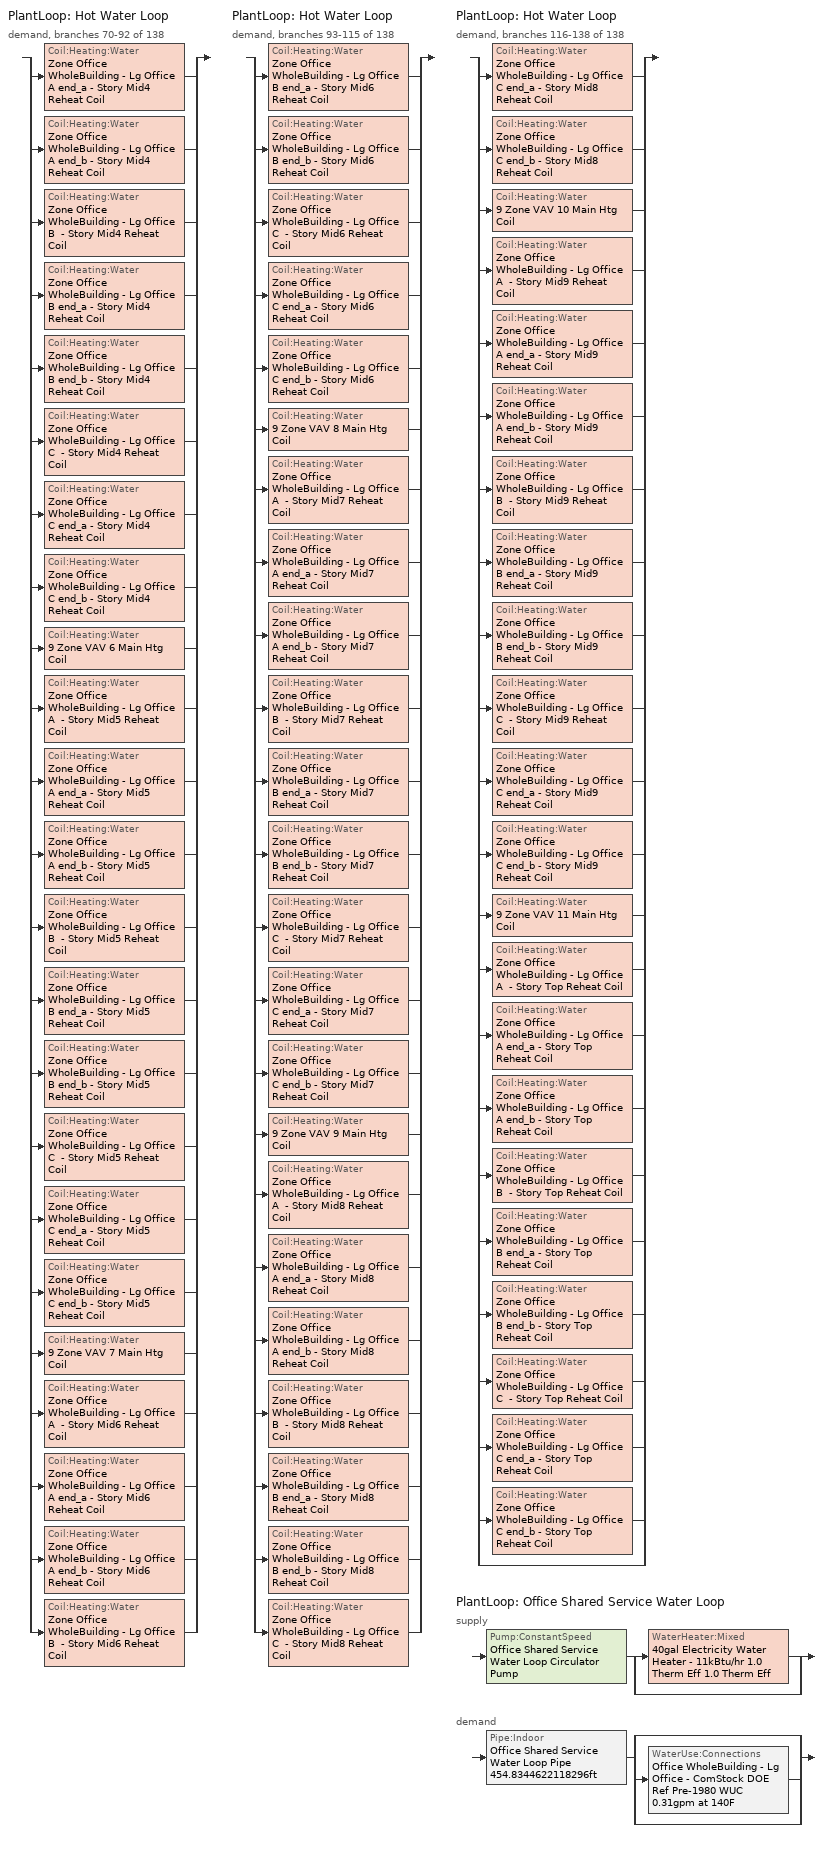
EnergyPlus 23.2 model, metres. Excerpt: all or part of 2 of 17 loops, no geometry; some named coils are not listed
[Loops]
PlantLoop 'Hot Water Loop'
 demand, branches 70-92 of 138: split
  | Coil:Heating:Water 'Zone Office WholeBuilding - Lg Office A end_a - Story Mid4 Reheat Coil'
  | Coil:Heating:Water 'Zone Office WholeBuilding - Lg Office A end_b - Story Mid4 Reheat Coil'
  | Coil:Heating:Water 'Zone Office WholeBuilding - Lg Office B  - Story Mid4 Reheat Coil'
  | Coil:Heating:Water 'Zone Office WholeBuilding - Lg Office B end_a - Story Mid4 Reheat Coil'
  | Coil:Heating:Water 'Zone Office WholeBuilding - Lg Office B end_b - Story Mid4 Reheat Coil'
  | Coil:Heating:Water 'Zone Office WholeBuilding - Lg Office C  - Story Mid4 Reheat Coil'
  | Coil:Heating:Water 'Zone Office WholeBuilding - Lg Office C end_a - Story Mid4 Reheat Coil'
  | Coil:Heating:Water 'Zone Office WholeBuilding - Lg Office C end_b - Story Mid4 Reheat Coil'
  | Coil:Heating:Water '9 Zone VAV 6 Main Htg Coil'
  | Coil:Heating:Water 'Zone Office WholeBuilding - Lg Office A  - Story Mid5 Reheat Coil'
  | Coil:Heating:Water 'Zone Office WholeBuilding - Lg Office A end_a - Story Mid5 Reheat Coil'
  | Coil:Heating:Water 'Zone Office WholeBuilding - Lg Office A end_b - Story Mid5 Reheat Coil'
  | Coil:Heating:Water 'Zone Office WholeBuilding - Lg Office B  - Story Mid5 Reheat Coil'
  | Coil:Heating:Water 'Zone Office WholeBuilding - Lg Office B end_a - Story Mid5 Reheat Coil'
  | Coil:Heating:Water 'Zone Office WholeBuilding - Lg Office B end_b - Story Mid5 Reheat Coil'
  | Coil:Heating:Water 'Zone Office WholeBuilding - Lg Office C  - Story Mid5 Reheat Coil'
  | Coil:Heating:Water 'Zone Office WholeBuilding - Lg Office C end_a - Story Mid5 Reheat Coil'
  | Coil:Heating:Water 'Zone Office WholeBuilding - Lg Office C end_b - Story Mid5 Reheat Coil'
  | Coil:Heating:Water '9 Zone VAV 7 Main Htg Coil'
  | Coil:Heating:Water 'Zone Office WholeBuilding - Lg Office A  - Story Mid6 Reheat Coil'
  | Coil:Heating:Water 'Zone Office WholeBuilding - Lg Office A end_a - Story Mid6 Reheat Coil'
  | Coil:Heating:Water 'Zone Office WholeBuilding - Lg Office A end_b - Story Mid6 Reheat Coil'
  | Coil:Heating:Water 'Zone Office WholeBuilding - Lg Office B  - Story Mid6 Reheat Coil'
PlantLoop 'Hot Water Loop'
 demand, branches 93-115 of 138: split
  | Coil:Heating:Water 'Zone Office WholeBuilding - Lg Office B end_a - Story Mid6 Reheat Coil'
  | Coil:Heating:Water 'Zone Office WholeBuilding - Lg Office B end_b - Story Mid6 Reheat Coil'
  | Coil:Heating:Water 'Zone Office WholeBuilding - Lg Office C  - Story Mid6 Reheat Coil'
  | Coil:Heating:Water 'Zone Office WholeBuilding - Lg Office C end_a - Story Mid6 Reheat Coil'
  | Coil:Heating:Water 'Zone Office WholeBuilding - Lg Office C end_b - Story Mid6 Reheat Coil'
  | Coil:Heating:Water '9 Zone VAV 8 Main Htg Coil'
  | Coil:Heating:Water 'Zone Office WholeBuilding - Lg Office A  - Story Mid7 Reheat Coil'
  | Coil:Heating:Water 'Zone Office WholeBuilding - Lg Office A end_a - Story Mid7 Reheat Coil'
  | Coil:Heating:Water 'Zone Office WholeBuilding - Lg Office A end_b - Story Mid7 Reheat Coil'
  | Coil:Heating:Water 'Zone Office WholeBuilding - Lg Office B  - Story Mid7 Reheat Coil'
  | Coil:Heating:Water 'Zone Office WholeBuilding - Lg Office B end_a - Story Mid7 Reheat Coil'
  | Coil:Heating:Water 'Zone Office WholeBuilding - Lg Office B end_b - Story Mid7 Reheat Coil'
  | Coil:Heating:Water 'Zone Office WholeBuilding - Lg Office C  - Story Mid7 Reheat Coil'
  | Coil:Heating:Water 'Zone Office WholeBuilding - Lg Office C end_a - Story Mid7 Reheat Coil'
  | Coil:Heating:Water 'Zone Office WholeBuilding - Lg Office C end_b - Story Mid7 Reheat Coil'
  | Coil:Heating:Water '9 Zone VAV 9 Main Htg Coil'
  | Coil:Heating:Water 'Zone Office WholeBuilding - Lg Office A  - Story Mid8 Reheat Coil'
  | Coil:Heating:Water 'Zone Office WholeBuilding - Lg Office A end_a - Story Mid8 Reheat Coil'
  | Coil:Heating:Water 'Zone Office WholeBuilding - Lg Office A end_b - Story Mid8 Reheat Coil'
  | Coil:Heating:Water 'Zone Office WholeBuilding - Lg Office B  - Story Mid8 Reheat Coil'
  | Coil:Heating:Water 'Zone Office WholeBuilding - Lg Office B end_a - Story Mid8 Reheat Coil'
  | Coil:Heating:Water 'Zone Office WholeBuilding - Lg Office B end_b - Story Mid8 Reheat Coil'
  | Coil:Heating:Water 'Zone Office WholeBuilding - Lg Office C  - Story Mid8 Reheat Coil'
PlantLoop 'Hot Water Loop'
 demand, branches 116-138 of 138: split
  | Coil:Heating:Water 'Zone Office WholeBuilding - Lg Office C end_a - Story Mid8 Reheat Coil'
  | Coil:Heating:Water 'Zone Office WholeBuilding - Lg Office C end_b - Story Mid8 Reheat Coil'
  | Coil:Heating:Water '9 Zone VAV 10 Main Htg Coil'
  | Coil:Heating:Water 'Zone Office WholeBuilding - Lg Office A  - Story Mid9 Reheat Coil'
  | Coil:Heating:Water 'Zone Office WholeBuilding - Lg Office A end_a - Story Mid9 Reheat Coil'
  | Coil:Heating:Water 'Zone Office WholeBuilding - Lg Office A end_b - Story Mid9 Reheat Coil'
  | Coil:Heating:Water 'Zone Office WholeBuilding - Lg Office B  - Story Mid9 Reheat Coil'
  | Coil:Heating:Water 'Zone Office WholeBuilding - Lg Office B end_a - Story Mid9 Reheat Coil'
  | Coil:Heating:Water 'Zone Office WholeBuilding - Lg Office B end_b - Story Mid9 Reheat Coil'
  | Coil:Heating:Water 'Zone Office WholeBuilding - Lg Office C  - Story Mid9 Reheat Coil'
  | Coil:Heating:Water 'Zone Office WholeBuilding - Lg Office C end_a - Story Mid9 Reheat Coil'
  | Coil:Heating:Water 'Zone Office WholeBuilding - Lg Office C end_b - Story Mid9 Reheat Coil'
  | Coil:Heating:Water '9 Zone VAV 11 Main Htg Coil'
  | Coil:Heating:Water 'Zone Office WholeBuilding - Lg Office A  - Story Top Reheat Coil'
  | Coil:Heating:Water 'Zone Office WholeBuilding - Lg Office A end_a - Story Top Reheat Coil'
  | Coil:Heating:Water 'Zone Office WholeBuilding - Lg Office A end_b - Story Top Reheat Coil'
  | Coil:Heating:Water 'Zone Office WholeBuilding - Lg Office B  - Story Top Reheat Coil'
  | Coil:Heating:Water 'Zone Office WholeBuilding - Lg Office B end_a - Story Top Reheat Coil'
  | Coil:Heating:Water 'Zone Office WholeBuilding - Lg Office B end_b - Story Top Reheat Coil'
  | Coil:Heating:Water 'Zone Office WholeBuilding - Lg Office C  - Story Top Reheat Coil'
  | Coil:Heating:Water 'Zone Office WholeBuilding - Lg Office C end_a - Story Top Reheat Coil'
  | Coil:Heating:Water 'Zone Office WholeBuilding - Lg Office C end_b - Story Top Reheat Coil'
  | bypass
PlantLoop 'Office Shared Service Water Loop'
 supply: Pump:ConstantSpeed 'Office Shared Service Water Loop Circulator Pump' > split
  | WaterHeater:Mixed '40gal Electricity Water Heater - 11kBtu/hr 1.0 Therm Eff 1.0 Therm Eff'
  | bypass
 demand: Pipe:Indoor 'Office Shared Service Water Loop Pipe 454.8344622118296ft' > split
  | bypass
  | WaterUse:Connections 'Office WholeBuilding - Lg Office - ComStock DOE Ref Pre-1980 WUC 0.31gpm at 140F'
  | bypass
[Material] Roughness=Smooth; Thermal Absorptance=0.9; Solar Absorptance=0.7; Visible Absorptance=0.7
Name | Thickness {m} | Conductivity {W/m-K} | Density {kg/m3} | Specific Heat {J/kg-K}
Copper pipe 0.75in type L | 0.001143 | 386 | 8906.27 | 385.1856
Fiberglass batt 0.5in | 0.0127 | 0.0663448 | 11.2129 | 837.36
[Construction]
Copper pipe 0.75in type L with 0.5in fiberglass batt: Fiberglass batt 0.5in, Copper pipe 0.75in type L
[Coil:Heating:Water] Availability Schedule=Always On Discrete; U-Factor Times Area Value {W/K}=Autosize; Maximum Water Flow Rate {m3/s}=Autosize; Performance Input Method=UFactorTimesAreaAndDesignWaterFlowRate; Rated Capacity {W}=Autosize; Rated Inlet Water Temperature {C}=82.2222; Rated Inlet Air Temperature {C}=12.7778; Rated Outlet Water Temperature {C}=71.1111; Rated Outlet Air Temperature {C}=40; Rated Ratio for Air and Water Convection=0.5
Zone Office WholeBuilding - Lg Office A  - Story Mid5 Reheat Coil; Zone Office WholeBuilding - Lg Office A  - Story Mid6 Reheat Coil; Zone Office WholeBuilding - Lg Office A  - Story Mid7 Reheat Coil; Zone Office WholeBuilding - Lg Office A  - Story Mid8 Reheat Coil; Zone Office WholeBuilding - Lg Office A  - Story Mid9 Reheat Coil; Zone Office WholeBuilding - Lg Office A  - Story Top Reheat Coil; Zone Office WholeBuilding - Lg Office A end_a - Story Mid4 Reheat Coil; Zone Office WholeBuilding - Lg Office A end_a - Story Mid5 Reheat Coil; Zone Office WholeBuilding - Lg Office A end_a - Story Mid6 Reheat Coil; Zone Office WholeBuilding - Lg Office A end_a - Story Mid7 Reheat Coil; Zone Office WholeBuilding - Lg Office A end_a - Story Mid8 Reheat Coil; Zone Office WholeBuilding - Lg Office A end_a - Story Mid9 Reheat Coil; Zone Office WholeBuilding - Lg Office A end_a - Story Top Reheat Coil; Zone Office WholeBuilding - Lg Office A end_b - Story Mid4 Reheat Coil; Zone Office WholeBuilding - Lg Office A end_b - Story Mid5 Reheat Coil; Zone Office WholeBuilding - Lg Office A end_b - Story Mid6 Reheat Coil; Zone Office WholeBuilding - Lg Office A end_b - Story Mid7 Reheat Coil; Zone Office WholeBuilding - Lg Office A end_b - Story Mid8 Reheat Coil; Zone Office WholeBuilding - Lg Office A end_b - Story Mid9 Reheat Coil; Zone Office WholeBuilding - Lg Office A end_b - Story Top Reheat Coil; Zone Office WholeBuilding - Lg Office B  - Story Mid4 Reheat Coil; Zone Office WholeBuilding - Lg Office B  - Story Mid5 Reheat Coil; Zone Office WholeBuilding - Lg Office B  - Story Mid6 Reheat Coil; Zone Office WholeBuilding - Lg Office B  - Story Mid7 Reheat Coil; Zone Office WholeBuilding - Lg Office B  - Story Mid8 Reheat Coil; Zone Office WholeBuilding - Lg Office B  - Story Mid9 Reheat Coil; Zone Office WholeBuilding - Lg Office B  - Story Top Reheat Coil; Zone Office WholeBuilding - Lg Office B end_a - Story Mid4 Reheat Coil; Zone Office WholeBuilding - Lg Office B end_a - Story Mid5 Reheat Coil; Zone Office WholeBuilding - Lg Office B end_a - Story Mid6 Reheat Coil; Zone Office WholeBuilding - Lg Office B end_a - Story Mid7 Reheat Coil; Zone Office WholeBuilding - Lg Office B end_a - Story Mid8 Reheat Coil; Zone Office WholeBuilding - Lg Office B end_a - Story Mid9 Reheat Coil; Zone Office WholeBuilding - Lg Office B end_a - Story Top Reheat Coil; Zone Office WholeBuilding - Lg Office B end_b - Story Mid4 Reheat Coil; Zone Office WholeBuilding - Lg Office B end_b - Story Mid5 Reheat Coil; Zone Office WholeBuilding - Lg Office B end_b - Story Mid6 Reheat Coil; Zone Office WholeBuilding - Lg Office B end_b - Story Mid7 Reheat Coil; Zone Office WholeBuilding - Lg Office B end_b - Story Mid8 Reheat Coil; Zone Office WholeBuilding - Lg Office B end_b - Story Mid9 Reheat Coil; Zone Office WholeBuilding - Lg Office B end_b - Story Top Reheat Coil; Zone Office WholeBuilding - Lg Office C  - Story Mid4 Reheat Coil; Zone Office WholeBuilding - Lg Office C  - Story Mid5 Reheat Coil; Zone Office WholeBuilding - Lg Office C  - Story Mid6 Reheat Coil; Zone Office WholeBuilding - Lg Office C  - Story Mid7 Reheat Coil; Zone Office WholeBuilding - Lg Office C  - Story Mid8 Reheat Coil; Zone Office WholeBuilding - Lg Office C  - Story Mid9 Reheat Coil; Zone Office WholeBuilding - Lg Office C  - Story Top Reheat Coil; Zone Office WholeBuilding - Lg Office C end_a - Story Mid4 Reheat Coil; Zone Office WholeBuilding - Lg Office C end_a - Story Mid5 Reheat Coil; Zone Office WholeBuilding - Lg Office C end_a - Story Mid6 Reheat Coil; Zone Office WholeBuilding - Lg Office C end_a - Story Mid7 Reheat Coil; Zone Office WholeBuilding - Lg Office C end_a - Story Mid8 Reheat Coil; Zone Office WholeBuilding - Lg Office C end_a - Story Mid9 Reheat Coil; Zone Office WholeBuilding - Lg Office C end_a - Story Top Reheat Coil; Zone Office WholeBuilding - Lg Office C end_b - Story Mid4 Reheat Coil; Zone Office WholeBuilding - Lg Office C end_b - Story Mid5 Reheat Coil; Zone Office WholeBuilding - Lg Office C end_b - Story Mid6 Reheat Coil; Zone Office WholeBuilding - Lg Office C end_b - Story Mid7 Reheat Coil; Zone Office WholeBuilding - Lg Office C end_b - Story Mid8 Reheat Coil; Zone Office WholeBuilding - Lg Office C end_b - Story Mid9 Reheat Coil; Zone Office WholeBuilding - Lg Office C end_b - Story Top Reheat Coil
[SetpointManager:Scheduled]
Service hot water setpoint manager: Control Variable=Temperature; Schedule=Service Water Loop Temp - 140F; Setpoint Node or NodeList=Office Shared Service Water Loop Supply Outlet Node
[PlantLoop]
Office Shared Service Water Loop: Fluid Type=Water; Plant Equipment Operation Scheme=Office Shared Service Water Loop Operation Schemes; Maximum Loop Temperature {C}=60; Minimum Loop Temperature {C}=10; Maximum Loop Flow Rate {m3/s}=Autosize; Minimum Loop Flow Rate {m3/s}=0; Plant Loop Volume {m3}=Autocalculate; Load Distribution Scheme=Optimal; Plant Loop Demand Calculation Scheme=SingleSetpoint; Common Pipe Simulation=None
[Sizing:Plant]
Office Shared Service Water Loop: Loop Type=Heating; Design Loop Exit Temperature {C}=60; Loop Design Temperature Difference {deltaC}=5; Sizing Option=NonCoincident; Zone Timesteps in Averaging Window=1; Coincident Sizing Factor Mode=None
[Pump:ConstantSpeed]
Office Shared Service Water Loop Circulator Pump: Design Flow Rate {m3/s}=Autosize; Design Pump Head {Pa}=29890.7; Design Power Consumption {W}=Autosize; Motor Efficiency=0.825; Fraction of Motor Inefficiencies to Fluid Stream=0; Pump Control Type=Intermittent; Design Power Sizing Method=PowerPerFlowPerPressure; Design Electric Power per Unit Flow Rate {W/(m3/s)}=348701.1; Design Shaft Power per Unit Flow Rate per Unit Head {W-s/m3-Pa}=1.28205
[PlantEquipmentOperationSchemes]
Office Shared Service Water Loop Operation Schemes: Control Scheme Object Type 1=PlantEquipmentOperation:HeatingLoad; Control Scheme Name 1=Office Shared Service Water Loop Heating Operation Scheme; Control Scheme Schedule Name 1=Always On Discrete
[PlantEquipmentList]
Office Shared Service Water Loop Heating Equipment List: WaterHeater:Mixed, 40gal Electricity Water Heater - 11kBtu/hr 1.0 Therm Eff 1.0 Therm Eff
[PlantEquipmentOperation:HeatingLoad]
Office Shared Service Water Loop Heating Operation Scheme: Load Range Lower Limit 1 {W}=0; Load Range Upper Limit 1 {W}=1000000000; Range Equipment List Name 1=Office Shared Service Water Loop Heating Equipment List
[WaterHeater:Mixed]
40gal Electricity Water Heater - 11kBtu/hr 1.0 Therm Eff 1.0 Therm Eff: Tank Volume {m3}=0.151416; Setpoint Temperature Schedule=Service Water Loop Temp - 140F; Deadband Temperature Difference {deltaC}=2; Maximum Temperature Limit {C}=60; Heater Control Type=Cycle; Heater Maximum Capacity {W}=3283.32; Heater Ignition Minimum Flow Rate {m3/s}=0; Heater Ignition Delay {s}=0; Heater Fuel Type=Electricity; Heater Thermal Efficiency=1; Off Cycle Parasitic Fuel Consumption Rate {W}=0; Off Cycle Parasitic Fuel Type=Electricity; Off Cycle Parasitic Heat Fraction to Tank=0; On Cycle Parasitic Fuel Consumption Rate {W}=0; On Cycle Parasitic Fuel Type=Electricity; On Cycle Parasitic Heat Fraction to Tank=0; Ambient Temperature Indicator=Schedule; Ambient Temperature Schedule=Water Heater Ambient Temp Schedule - 70.0f; Off Cycle Loss Coefficient to Ambient Temperature {W/K}=1.87331; Off Cycle Loss Fraction to Zone=1; On Cycle Loss Coefficient to Ambient Temperature {W/K}=1.87331; On Cycle Loss Fraction to Zone=1; Use Side Effectiveness=1; Source Side Effectiveness=1; Use Side Design Flow Rate {m3/s}=Autosize; Source Side Design Flow Rate {m3/s}=Autosize; Indirect Water Heating Recovery Time {hr}=1.5; Source Side Flow Control Mode=IndirectHeatPrimarySetpoint
[WaterHeater:Sizing]
40gal Electricity Water Heater - 11kBtu/hr 1.0 Therm Eff 1.0 Therm Eff: Design Mode=PeakDraw; Time Storage Can Meet Peak Draw {hr}=0.538503; Time for Tank Recovery {hr}=0; Nominal Tank Volume for Autosizing Plant Connections {m3}=1
[Pipe:Indoor]
Office Shared Service Water Loop Pipe 454.8344622118296ft: Construction=Copper pipe 0.75in type L with 0.5in fiberglass batt; Environment Type=Schedule; Ambient Temperature Schedule=Temporary Pipe Indoor Ambient Temp 89.6F; Ambient Air Velocity Schedule=Office Shared Service Water Loop Piping Air Velocity - 0.67mph; Pipe Inside Diameter {m}=0.019939; Pipe Length {m}=138.634
[WaterUse:Connections]
Office WholeBuilding - Lg Office - ComStock DOE Ref Pre-1980 WUC 0.31gpm at 140F: Drain Water Heat Exchanger Type=None; Drain Water Heat Exchanger Destination=Plant; Water Use Equipment Name 1=Office WholeBuilding - Lg Office - ComStock DOE Ref Pre-1980 Service Water Use 0.31gpm at 140F
[WaterUse:Equipment]
Office WholeBuilding - Lg Office - ComStock DOE Ref Pre-1980 Service Water Use 0.31gpm at 140F: Peak Flow Rate {m3/s}=1.96828e-05; Flow Rate Fraction Schedule=OfficeLarge BLDG_SWH_SCH; Target Temperature Schedule=Mixed Water At Faucet Temp - 140F; Sensible Fraction Schedule=Fraction Sensible - 0.2; Latent Fraction Schedule=Fraction Latent - 0.05
[Schedule:Day:Interval]
Fraction Latent - 0.05 Default: No, 24:00, 0.05
Fraction Sensible - 0.2 Default: No, 24:00, 0.2
Mixed Water At Faucet Temp - 140F Default; Service Water Loop Temp - 140F Default: No, 24:00, 60
Office Shared Service Water Loop Piping Air Velocity - 0.67mph Default: No, 24:00, 0.3
OfficeLarge BLDG_SWH_SCH Default: Average, 01:15, 0.04, 01:30, 0.0475, 01:45, 0.055, 02:00, 0.0625, 02:15, 0.07, 02:30, 0.0625, 02:45, 0.055, 03:00, 0.0475, 03:15, 0.04, 03:45, 0.04, 17:15, 0.06, 17:30, 0.0675, 17:45, 0.075, 18:00, 0.0825, 18:15, 0.09, 18:30, 0.0825, 18:45, 0.075, 19:00, 0.0675, 19:15, 0.06, 19:30, 0.055, 19:45, 0.05, 20:00, 0.045, 20:15, 0.04, 24:00, 0.04
OfficeLarge BLDG_SWH_SCH SmrDsn|Wkdy Day: Average, 02:15, 0, 02:30, 0.0175, 02:45, 0.035, 03:00, 0.0525, 03:15, 0.07, 03:30, 0.1, 03:45, 0.13, 04:00, 0.16, 04:15, 0.19, 04:30, 0.23, 04:45, 0.27, 05:00, 0.31, 05:15, 0.35, 05:30, 0.3575, 05:45, 0.365, 06:00, 0.3725, 06:15, 0.38, 06:30, 0.3825, 06:45, 0.385, 07:00, 0.3875, 07:15, 0.39, 07:30, 0.403333, 07:45, 0.416667, 08:00, 0.43, 08:15, 0.443333, 08:30, 0.456667, 08:45, 0.47, 09:00, 0.495, 09:15, 0.52, 09:30, 0.545, 09:45, 0.57, 10:00, 0.5625, 10:15, 0.555, 10:30, 0.5475, 10:45, 0.54, 11:00, 0.49, 11:15, 0.44, 11:30, 0.39, 11:45, 0.34, 12:00, 0.3375, 12:15, 0.335, 12:30, 0.3325, 12:45, 0.33, 13:00, 0.3575, 13:15, 0.385, 13:30, 0.4125, 13:45, 0.44, 14:00, 0.41, 14:15, 0.38, 14:30, 0.35, 14:45, 0.32, 15:00, 0.29, 15:15, 0.26, 15:30, 0.2475, 15:45, 0.235, 16:00, 0.2225, 16:15, 0.21, 16:30, 0.195, 16:45, 0.18, 17:00, 0.165, 17:15, 0.15, 17:30, 0.155, 17:45, 0.16, 18:00, 0.165, 18:15, 0.17, 18:30, 0.1475, 18:45, 0.125, 19:00, 0.1025, 19:15, 0.08, 19:30, 0.0725, 19:45, 0.065, 20:00, 0.0575, 20:15, 0.05, 20:45, 0.05, 21:00, 0.04375, 21:15, 0.0375, 21:30, 0.03125, 21:45, 0.025, 22:00, 0.01875, 22:15, 0.0125, 22:30, 0.00625, 22:45, 0, 24:00, 0
OfficeLarge BLDG_SWH_SCH Summer Design Day: No, 06:00, 0, 07:00, 0.07, 08:00, 0.19, 09:00, 0.35, 10:00, 0.38, 11:00, 0.39, 12:00, 0.47, 13:00, 0.57, 14:00, 0.54, 15:00, 0.34, 16:00, 0.33, 17:00, 0.44, 18:00, 0.26, 19:00, 0.21, 20:00, 0.15, 21:00, 0.17, 22:00, 0.08, 24:00, 0.05
OfficeLarge BLDG_SWH_SCH Winter Design Day: No, 06:00, 0, 07:00, 0.07, 08:00, 0.11, 09:00, 0.15, 10:00, 0.21, 11:00, 0.19, 12:00, 0.23, 13:00, 0.2, 14:00, 0.19, 15:00, 0.15, 16:00, 0.13, 17:00, 0.14, 21:00, 0.07, 22:00, 0.09, 24:00, 0.05
OfficeLarge BLDG_SWH_SCH WntrDsn|Sat Day: Average, 02:15, 0, 02:30, 0.07, 02:45, 0.035, 03:00, 0.0525, 03:15, 0.07, 03:30, 0.08, 03:45, 0.09, 04:00, 0.1, 04:15, 0.11, 04:30, 0.12, 04:45, 0.13, 05:00, 0.14, 05:15, 0.15, 05:30, 0.165, 05:45, 0.18, 06:00, 0.195, 06:15, 0.21, 06:30, 0.209111, 06:45, 0.208222, 07:00, 0.207333, 07:15, 0.206444, 07:30, 0.205556, 07:45, 0.204667, 08:00, 0.203778, 08:15, 0.202889, 08:30, 0.202, 08:45, 0.201111, 09:00, 0.200222, 09:15, 0.199333, 09:30, 0.198444, 09:45, 0.197556, 10:00, 0.196667, 10:15, 0.195778, 10:30, 0.194889, 10:45, 0.194, 11:00, 0.193111, 11:15, 0.192222, 11:30, 0.191333, 11:45, 0.190444, 11:52, 0.19, 12:07, 0.2, 12:22, 0.21, 12:37, 0.22, 12:52, 0.23, 13:07, 0.2225, 13:22, 0.215, 13:37, 0.2075, 13:52, 0.2, 14:07, 0.199556, 14:22, 0.199111, 14:37, 0.198667, 14:52, 0.198222, 15:07, 0.197778, 15:22, 0.197333, 15:37, 0.196889, 15:52, 0.196444, 16:07, 0.196, 16:22, 0.195556, 16:37, 0.195111, 16:52, 0.194667, 17:07, 0.194222, 17:22, 0.193778, 17:37, 0.193333, 17:52, 0.192889, 18:07, 0.192444, 18:22, 0.192, 18:37, 0.191556, 18:52, 0.191111, 19:07, 0.190667, 19:22, 0.190222, 19:30, 0.19, 19:45, 0.18, 20:00, 0.17, 20:15, 0.16, 20:30, 0.15, 20:45, 0.145, 21:00, 0.14, 21:15, 0.135, 21:30, 0.13, 21:45, 0.1325, 22:00, 0.135, 22:15, 0.1375, 22:30, 0.14, 22:45, 0.1225, 23:00, 0.105, 23:15, 0.0875, 23:30, 0.07, 24:00, 0.075
Water Heater Ambient Temp Schedule - 70.0f Default: No, 24:00, 21.1111
[Schedule:Week:Daily]
Fraction Latent - 0.05 Week Rule - Jan1-Dec31: Fraction Latent - 0.05 Default, Fraction Latent - 0.05 Default, Fraction Latent - 0.05 Default, Fraction Latent - 0.05 Default, Fraction Latent - 0.05 Default, Fraction Latent - 0.05 Default, Fraction Latent - 0.05 Default, Fraction Latent - 0.05 Default, Fraction Latent - 0.05 Default, Fraction Latent - 0.05 Default, Fraction Latent - 0.05 Default, Fraction Latent - 0.05 Default
Fraction Sensible - 0.2 Week Rule - Jan1-Dec31: Fraction Sensible - 0.2 Default, Fraction Sensible - 0.2 Default, Fraction Sensible - 0.2 Default, Fraction Sensible - 0.2 Default, Fraction Sensible - 0.2 Default, Fraction Sensible - 0.2 Default, Fraction Sensible - 0.2 Default, Fraction Sensible - 0.2 Default, Fraction Sensible - 0.2 Default, Fraction Sensible - 0.2 Default, Fraction Sensible - 0.2 Default, Fraction Sensible - 0.2 Default
Mixed Water At Faucet Temp - 140F Week Rule - Jan1-Dec31: Mixed Water At Faucet Temp - 140F Default, Mixed Water At Faucet Temp - 140F Default, Mixed Water At Faucet Temp - 140F Default, Mixed Water At Faucet Temp - 140F Default, Mixed Water At Faucet Temp - 140F Default, Mixed Water At Faucet Temp - 140F Default, Mixed Water At Faucet Temp - 140F Default, Mixed Water At Faucet Temp - 140F Default, Mixed Water At Faucet Temp - 140F Default, Mixed Water At Faucet Temp - 140F Default, Mixed Water At Faucet Temp - 140F Default, Mixed Water At Faucet Temp - 140F Default
Office Shared Service Water Loop Piping Air Velocity - 0.67mph Week Rule - Jan1-Dec31: Office Shared Service Water Loop Piping Air Velocity - 0.67mph Default, Office Shared Service Water Loop Piping Air Velocity - 0.67mph Default, Office Shared Service Water Loop Piping Air Velocity - 0.67mph Default, Office Shared Service Water Loop Piping Air Velocity - 0.67mph Default, Office Shared Service Water Loop Piping Air Velocity - 0.67mph Default, Office Shared Service Water Loop Piping Air Velocity - 0.67mph Default, Office Shared Service Water Loop Piping Air Velocity - 0.67mph Default, Office Shared Service Water Loop Piping Air Velocity - 0.67mph Default, Office Shared Service Water Loop Piping Air Velocity - 0.67mph Default, Office Shared Service Water Loop Piping Air Velocity - 0.67mph Default, Office Shared Service Water Loop Piping Air Velocity - 0.67mph Default, Office Shared Service Water Loop Piping Air Velocity - 0.67mph Default
OfficeLarge BLDG_SWH_SCH Week Rule - Jan1-Jan6: OfficeLarge BLDG_SWH_SCH SmrDsn|Wkdy Day, OfficeLarge BLDG_SWH_SCH SmrDsn|Wkdy Day, OfficeLarge BLDG_SWH_SCH SmrDsn|Wkdy Day, OfficeLarge BLDG_SWH_SCH SmrDsn|Wkdy Day, OfficeLarge BLDG_SWH_SCH SmrDsn|Wkdy Day, OfficeLarge BLDG_SWH_SCH SmrDsn|Wkdy Day, OfficeLarge BLDG_SWH_SCH WntrDsn|Sat Day, OfficeLarge BLDG_SWH_SCH Default, OfficeLarge BLDG_SWH_SCH Summer Design Day, OfficeLarge BLDG_SWH_SCH Winter Design Day, OfficeLarge BLDG_SWH_SCH Default, OfficeLarge BLDG_SWH_SCH Default
OfficeLarge BLDG_SWH_SCH Week Rule - Jan7-Dec31: OfficeLarge BLDG_SWH_SCH Default, OfficeLarge BLDG_SWH_SCH SmrDsn|Wkdy Day, OfficeLarge BLDG_SWH_SCH SmrDsn|Wkdy Day, OfficeLarge BLDG_SWH_SCH SmrDsn|Wkdy Day, OfficeLarge BLDG_SWH_SCH SmrDsn|Wkdy Day, OfficeLarge BLDG_SWH_SCH SmrDsn|Wkdy Day, OfficeLarge BLDG_SWH_SCH WntrDsn|Sat Day, OfficeLarge BLDG_SWH_SCH Default, OfficeLarge BLDG_SWH_SCH Summer Design Day, OfficeLarge BLDG_SWH_SCH Winter Design Day, OfficeLarge BLDG_SWH_SCH Default, OfficeLarge BLDG_SWH_SCH Default
Service Water Loop Temp - 140F Week Rule - Jan1-Dec31: Service Water Loop Temp - 140F Default, Service Water Loop Temp - 140F Default, Service Water Loop Temp - 140F Default, Service Water Loop Temp - 140F Default, Service Water Loop Temp - 140F Default, Service Water Loop Temp - 140F Default, Service Water Loop Temp - 140F Default, Service Water Loop Temp - 140F Default, Service Water Loop Temp - 140F Default, Service Water Loop Temp - 140F Default, Service Water Loop Temp - 140F Default, Service Water Loop Temp - 140F Default
Water Heater Ambient Temp Schedule - 70.0f Week Rule - Jan1-Dec31: Water Heater Ambient Temp Schedule - 70.0f Default, Water Heater Ambient Temp Schedule - 70.0f Default, Water Heater Ambient Temp Schedule - 70.0f Default, Water Heater Ambient Temp Schedule - 70.0f Default, Water Heater Ambient Temp Schedule - 70.0f Default, Water Heater Ambient Temp Schedule - 70.0f Default, Water Heater Ambient Temp Schedule - 70.0f Default, Water Heater Ambient Temp Schedule - 70.0f Default, Water Heater Ambient Temp Schedule - 70.0f Default, Water Heater Ambient Temp Schedule - 70.0f Default, Water Heater Ambient Temp Schedule - 70.0f Default, Water Heater Ambient Temp Schedule - 70.0f Default
[Schedule:Year]
Fraction Latent - 0.05: Fraction Latent - 0.05 Week Rule - Jan1-Dec31, 1, 1, 12, 31
Fraction Sensible - 0.2: Fraction Sensible - 0.2 Week Rule - Jan1-Dec31, 1, 1, 12, 31
Mixed Water At Faucet Temp - 140F: Mixed Water At Faucet Temp - 140F Week Rule - Jan1-Dec31, 1, 1, 12, 31
Office Shared Service Water Loop Piping Air Velocity - 0.67mph: Office Shared Service Water Loop Piping Air Velocity - 0.67mph Week Rule - Jan1-Dec31, 1, 1, 12, 31
OfficeLarge BLDG_SWH_SCH: OfficeLarge BLDG_SWH_SCH Week Rule - Jan1-Jan6, 1, 1, 1, 6, OfficeLarge BLDG_SWH_SCH Week Rule - Jan7-Dec31, 1, 7, 12, 31
Service Water Loop Temp - 140F: Service Water Loop Temp - 140F Week Rule - Jan1-Dec31, 1, 1, 12, 31
Water Heater Ambient Temp Schedule - 70.0f: Water Heater Ambient Temp Schedule - 70.0f Week Rule - Jan1-Dec31, 1, 1, 12, 31
[Schedule:Constant]
Name | Hourly Value
Always On Discrete | 1
Temporary Pipe Indoor Ambient Temp 89.6F | 32
